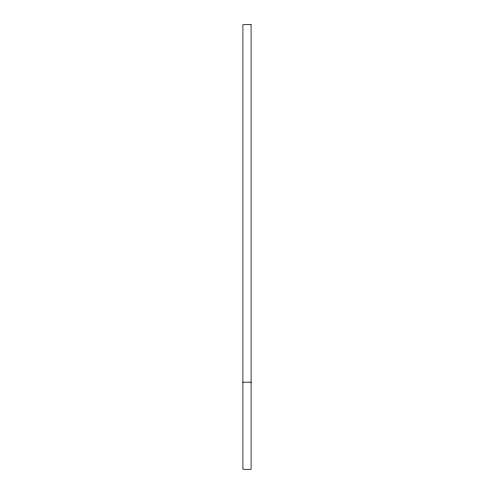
<?xml version="1.0" encoding="UTF-8"?>
<svg xmlns="http://www.w3.org/2000/svg" width="494" height="494" viewBox="0 0 494 494"><rect width="100%" height="100%" fill="white"/><g stroke="black" fill="none" stroke-linecap="round" stroke-linejoin="round"><path stroke-width="0.74" d="M242.906 382.177L251.094 382.177M251.094 24.7L242.906 24.7L242.906 469.3L251.094 469.3L251.094 24.7"/></g></svg>
